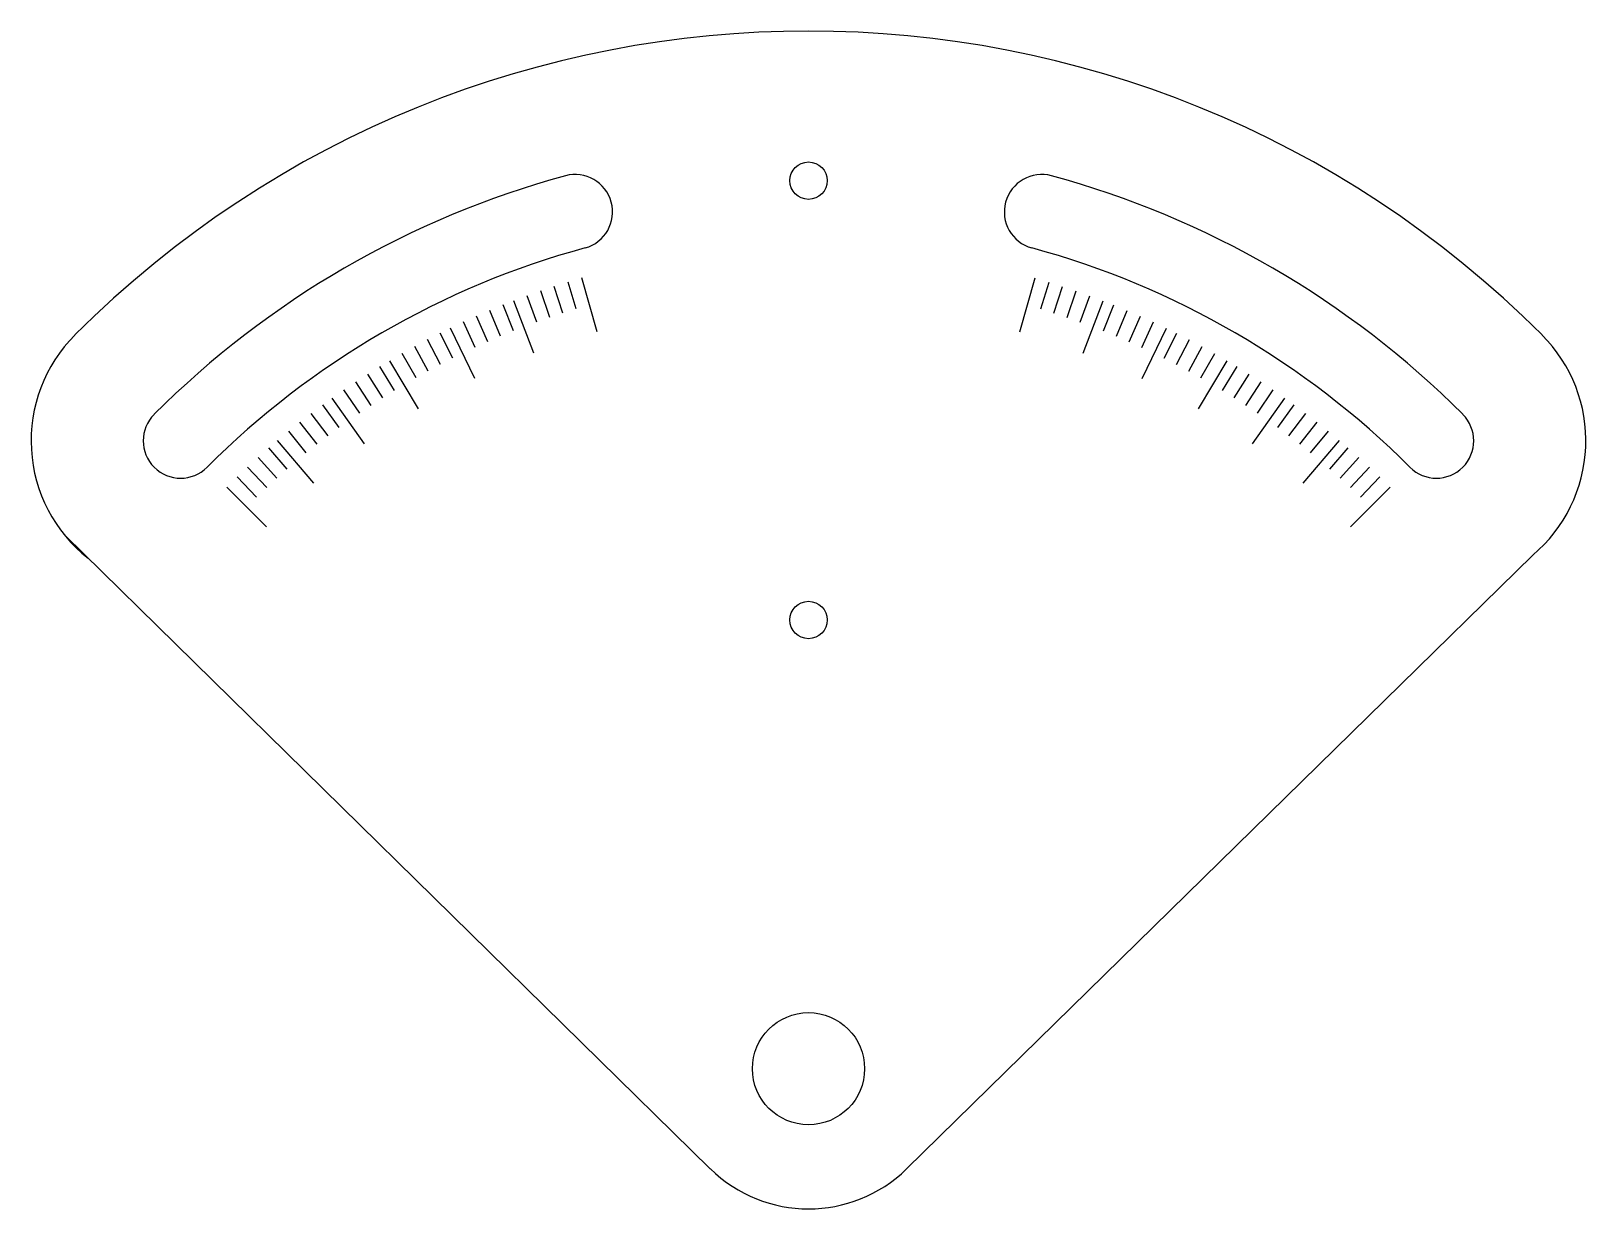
# Model space of a CAD drawing. Header units: inches. Extents: x -55 to 112, y -7 to 119.
import ezdxf

# ---------------------------------------------------------------- set-up
doc = ezdxf.new("R2010")
doc.units = ezdxf.units.IN
doc.header["$MEASUREMENT"] = 0

msp = doc.modelspace()

# ---------------------------------------------------------------- linework, layer by layer
for p, q in [((0.7, 88.83), (-0.27, 91.67)), ((2.11, 89.3), (1.18, 92.15)), ((3.53, 89.75), (2.65, 92.61)), ((5.78, 87.28), (4.12, 93.05)), ((50.98, 87.28), (52.63, 93.05)), ((53.23, 89.75), (54.11, 92.61)), ((54.64, 89.3), (55.57, 92.15)), ((56.05, 88.83), (57.03, 91.67)), ((-3.19, 87.38), (-4.3, 90.17)), ((-1.01, 85.01), (-3.16, 90.61)), ((-0.69, 88.33), (-1.72, 91.15)), ((57.45, 88.33), (58.48, 91.15)), ((57.76, 85.01), (59.91, 90.61)), ((59.94, 87.38), (61.06, 90.17)), ((-7.28, 85.62), (-8.53, 88.34)), ((-5.92, 86.23), (-7.13, 88.98)), ((-4.56, 86.82), (-5.72, 89.58)), ((61.32, 86.82), (62.48, 89.58)), ((62.68, 86.23), (63.89, 88.98)), ((64.03, 85.62), (65.29, 88.34)), ((-9.68, 84.46), (-11.03, 87.15)), ((-7.31, 82.29), (-9.92, 87.69)), ((64.07, 82.29), (66.68, 87.69)), ((66.44, 84.46), (67.78, 87.15)), ((-13.61, 82.37), (-15.09, 84.98)), ((-12.31, 83.09), (-13.75, 85.72)), ((-11, 83.79), (-12.39, 86.45)), ((67.76, 83.79), (69.15, 86.45)), ((69.07, 83.09), (70.5, 85.72)), ((70.36, 82.37), (71.84, 84.98)), ((-15.91, 81.01), (-17.47, 83.57)), ((-13.36, 79.04), (-16.42, 84.2)), ((70.12, 79.04), (73.17, 84.2)), ((72.66, 81.01), (74.23, 83.57)), ((-18.41, 79.42), (-20.06, 81.93)), ((-17.17, 80.23), (-18.78, 82.76)), ((73.92, 80.23), (75.53, 82.76)), ((75.17, 79.42), (76.82, 81.93)), ((-19.12, 75.3), (-22.6, 80.19)), ((-19.64, 78.59), (-21.34, 81.07)), ((75.88, 75.3), (79.35, 80.19)), ((76.4, 78.59), (78.09, 81.07)), ((-23.01, 76.16), (-24.83, 78.55)), ((-21.82, 77.05), (-23.6, 79.47)), ((78.58, 77.05), (80.35, 79.47)), ((79.77, 76.16), (81.58, 78.55)), ((-25.35, 74.33), (-27.24, 76.65)), ((-24.19, 75.26), (-26.04, 77.61)), ((80.94, 75.26), (82.8, 77.61)), ((82.1, 74.33), (84, 76.65)), ((-27.39, 72.61), (-29.36, 74.87)), ((-24.55, 71.09), (-28.42, 75.67)), ((81.3, 71.09), (85.18, 75.67)), ((84.14, 72.61), (86.11, 74.87)), ((-28.5, 71.63), (-30.51, 73.86)), ((85.25, 71.63), (87.26, 73.86)), ((-30.67, 69.6), (-32.75, 71.76)), ((-29.59, 70.62), (-31.64, 72.82)), ((86.35, 70.62), (88.39, 72.82)), ((87.42, 69.6), (89.51, 71.76)), ((-29.61, 66.44), (-33.85, 70.68)), ((86.36, 66.44), (90.6, 70.68)), ((-51.17, 65.49), (17.87, -2.25)), ((105.87, 63.41), (38.88, -2.25))]:
    msp.add_line(p, q)
for centre, radius in [((28.38, 103.46), 2), ((28.38, 56.46), 2), ((28.38, 8.46), 6)]:
    msp.add_circle(centre, radius)
for centre, radius, start, end in [((28.38, 8.46), 111, 45, 135), ((28.38, 8.46), 99, 105.2284, 135), ((3.42, 100.12), 4, 285.2284, 105.2284), ((53.33, 100.12), 4, 74.7716, 254.7716), ((28.38, 8.46), 99, 45, 74.7716), ((28.38, 8.46), 91, 105.2284, 135), ((28.38, 8.46), 91, 45, 74.7716), ((-38.8, 75.63), 16, 135, 231.7621), ((95.55, 75.63), 16, 310.1694, 45), ((-38.8, 75.63), 4, 135, 315), ((95.55, 75.63), 4, 225, 45), ((28.38, 8.46), 15, 225.5464, 314.4235)]:
    msp.add_arc(centre, radius, start, end)

doc.saveas('drawing.dxf')
